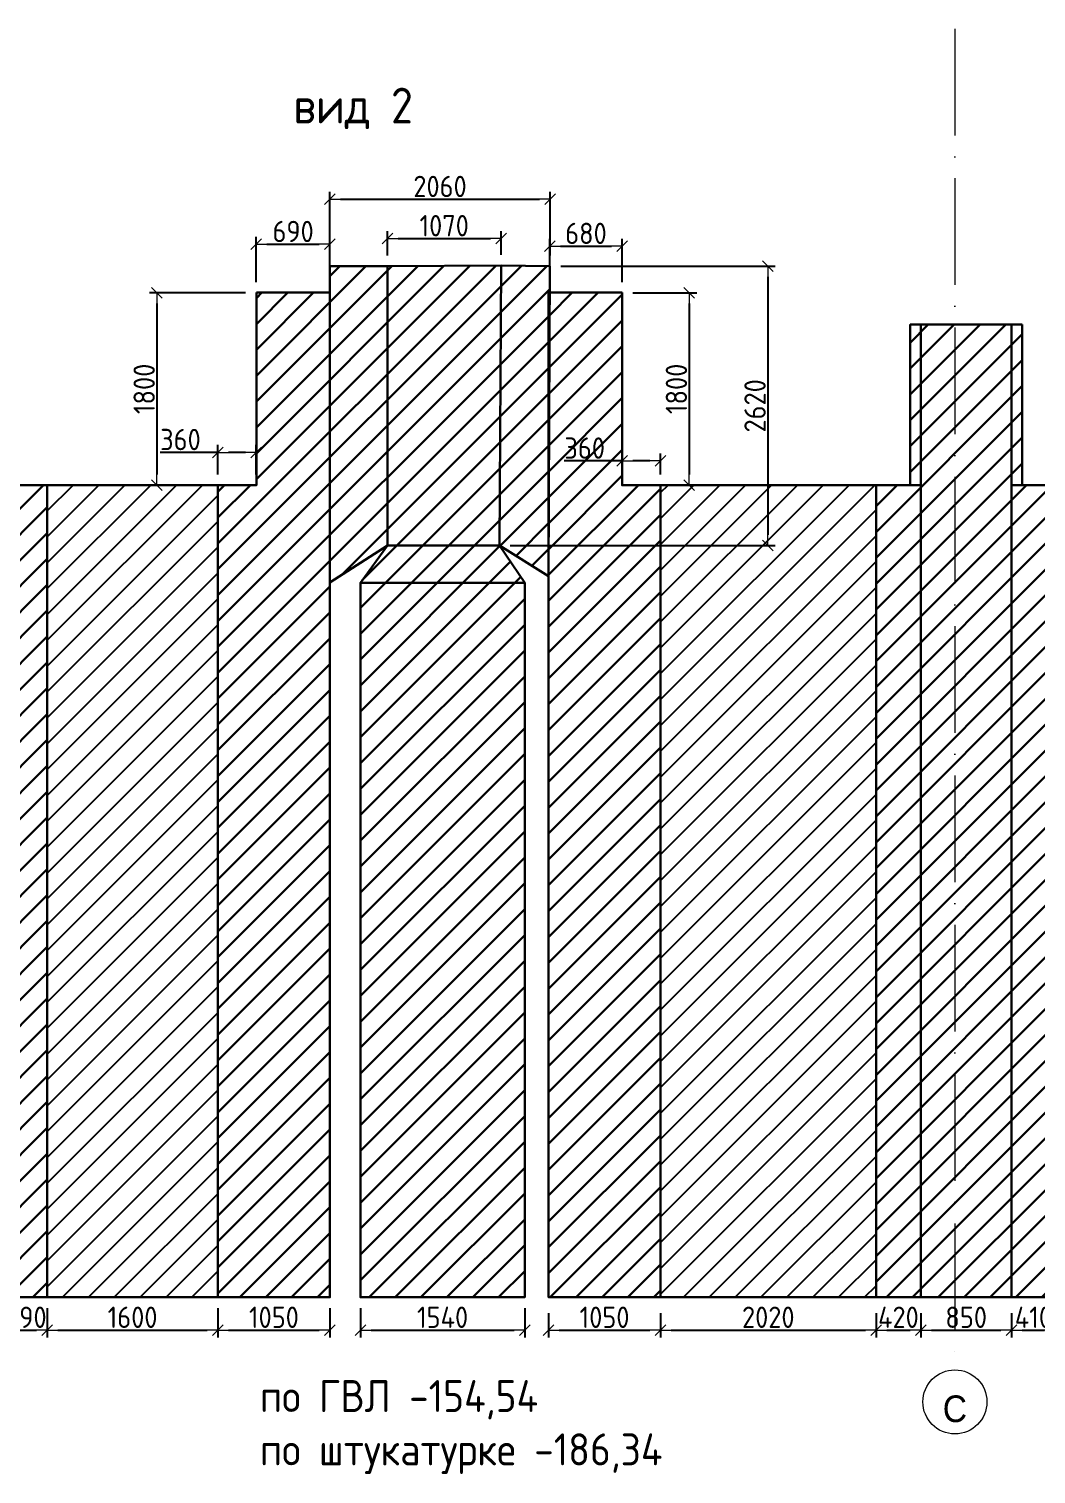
# Model space of a CAD drawing. Header units: millimetres. Extents: x 209 to 233005, y -171466 to 118936.
# Drawn here: x 96532 to 105973, y -2490 to 11060 of the extents above; entities that cross this region are included whole.
import ezdxf

# ---------------------------------------------------------------- set-up
doc = ezdxf.new("R2010")
doc.units = ezdxf.units.MM
doc.linetypes.add('50_200_ШТРИХ_1Т_ш5_п1_п1_', pattern=[1400, 1000, -200, 0, -200])
doc.layers.add('$AUDIT_BAD_LAYER1', color=7, linetype='Continuous')
doc.layers.add('ГВЛ', color=20, linetype='Continuous')
for name, color, linetype, lineweight, true_color in [('Оси-1', 7, 'Continuous', 20, 0xaaaaaa), ('Оси-2', 7, 'Continuous', 9, 0xaaaaaa), ('Оси-3', 7, '50_200_ШТРИХ_1Т_ш5_п1_п1_', 9, 0xaaaaaa)]:
    doc.layers.add(name, color=color, linetype=linetype, lineweight=lineweight, true_color=true_color)
for name, color, linetype, lineweight in [('Основные линии', 7, 'Continuous', 30), ('Пластиковые уголки', 1, 'Continuous', 30), ('Размеры', 7, 'Continuous', 15)]:
    doc.layers.add(name, color=color, linetype=linetype, lineweight=lineweight)
doc.styles.add('Arial', font='arial.ttf', dxfattribs={"width": 0.9, "height": 500})
doc.styles.add('СПДС', font='isocpeur.ttf', dxfattribs={"width": 0.9})
doc.dimstyles.new('Размера А3', dxfattribs={"dimtxt": 200, "dimasz": 100, "dimexe": 70, "dimexo": 100, "dimgap": 20, "dimtad": 1, "dimdec": 0, "dimrnd": 10, "dimzin": 0, "dimdsep": 46, "dimtxsty": 'СПДС', "dimblk": 'ARROWHEAD_6', "dimcen": 1, "dimclrd": 256, "dimclre": 256, "dimclrt": 256, "dimazin": 0, "dimtfac": 1, "dimtdec": 0, "dimtmove": 2, "dimatfit": 3, "dimfxl": 1, "dimtolj": 1, "dimtzin": 0, "dimarcsym": 0})

# ---------------------------------------------------------------- blocks, each defined once
blk = doc.blocks.new('ARROWHEAD_6')
at = {"color": 0, "linetype": 'Continuous'}
for p, q in [((0, 0), (-1, 0)), ((-0.5, -0.5), (0.5, 0.5))]:
    blk.add_line(p, q, dxfattribs=at)
blk = doc.blocks.new('*D45')
at = {"layer": 'Defpoints', "color": 0, "lineweight": 30, "transparency": 16777216}
for p in [(96310, -833), (96704, -833), (96704, -1140)]:
    blk.add_point(p, dxfattribs=at)
at = {"layer": 'Размеры', "lineweight": -2, "transparency": 16777216}
for p, q in [((96310, -933), (96310, -1210)), ((96704, -933), (96704, -1210)), ((96410, -1140), (96604, -1140))]:
    blk.add_line(p, q, dxfattribs=at)
at = {"layer": 'Размеры', "lineweight": -2, "transparency": 16777216, "xscale": 100, "yscale": 100, "zscale": 100, "rotation": 180}
blk.add_blockref('ARROWHEAD_6', (96310, -1140), dxfattribs=at)
at = {"layer": 'Размеры', "lineweight": -2, "transparency": 16777216, "xscale": 100, "yscale": 100, "zscale": 100}
blk.add_blockref('ARROWHEAD_6', (96704, -1140), dxfattribs=at)
at = {"layer": 'Размеры', "lineweight": 15, "transparency": 16777216, "insert": (96507, -1020), "char_height": 200, "attachment_point": 5, "style": 'СПДС'}
blk.add_mtext('\\A1;390', dxfattribs=at)
blk = doc.blocks.new('*D46')
at = {"layer": 'Defpoints', "color": 0, "lineweight": 30, "transparency": 16777216}
for p in [(96704, -833), (98304, -833), (98304, -1140)]:
    blk.add_point(p, dxfattribs=at)
at = {"layer": 'Размеры', "lineweight": -2, "transparency": 16777216}
for p, q in [((96704, -933), (96704, -1210)), ((98304, -933), (98304, -1210)), ((96804, -1140), (98204, -1140))]:
    blk.add_line(p, q, dxfattribs=at)
at = {"layer": 'Размеры', "lineweight": -2, "transparency": 16777216, "xscale": 100, "yscale": 100, "zscale": 100, "rotation": 180}
blk.add_blockref('ARROWHEAD_6', (96704, -1140), dxfattribs=at)
at = {"layer": 'Размеры', "lineweight": -2, "transparency": 16777216, "xscale": 100, "yscale": 100, "zscale": 100}
blk.add_blockref('ARROWHEAD_6', (98304, -1140), dxfattribs=at)
at = {"layer": 'Размеры', "lineweight": 15, "transparency": 16777216, "insert": (97504, -1020), "char_height": 200, "attachment_point": 5, "style": 'СПДС'}
blk.add_mtext('\\A1;1600', dxfattribs=at)
blk = doc.blocks.new('*D47')
at = {"layer": 'Defpoints', "color": 0, "lineweight": 30, "transparency": 16777216}
for p in [(98304, -833), (99354, -833), (99354, -1140)]:
    blk.add_point(p, dxfattribs=at)
at = {"layer": 'Размеры', "lineweight": -2, "transparency": 16777216}
for p, q in [((98304, -933), (98304, -1210)), ((99354, -933), (99354, -1210)), ((98404, -1140), (99254, -1140))]:
    blk.add_line(p, q, dxfattribs=at)
at = {"layer": 'Размеры', "lineweight": -2, "transparency": 16777216, "xscale": 100, "yscale": 100, "zscale": 100, "rotation": 180}
blk.add_blockref('ARROWHEAD_6', (98304, -1140), dxfattribs=at)
at = {"layer": 'Размеры', "lineweight": -2, "transparency": 16777216, "xscale": 100, "yscale": 100, "zscale": 100}
blk.add_blockref('ARROWHEAD_6', (99354, -1140), dxfattribs=at)
at = {"layer": 'Размеры', "lineweight": 15, "transparency": 16777216, "insert": (98829, -1020), "char_height": 200, "attachment_point": 5, "style": 'СПДС'}
blk.add_mtext('\\A1;1050', dxfattribs=at)
blk = doc.blocks.new('*D48')
at = {"layer": 'Defpoints', "color": 0, "lineweight": 30, "transparency": 16777216}
for p in [(99640, -833), (101180, -833), (101180, -1140)]:
    blk.add_point(p, dxfattribs=at)
at = {"layer": 'Размеры', "lineweight": -2, "transparency": 16777216}
for p, q in [((99640, -933), (99640, -1210)), ((101180, -933), (101180, -1210)), ((99740, -1140), (101080, -1140))]:
    blk.add_line(p, q, dxfattribs=at)
at = {"layer": 'Размеры', "lineweight": -2, "transparency": 16777216, "xscale": 100, "yscale": 100, "zscale": 100, "rotation": 180}
blk.add_blockref('ARROWHEAD_6', (99640, -1140), dxfattribs=at)
at = {"layer": 'Размеры', "lineweight": -2, "transparency": 16777216, "xscale": 100, "yscale": 100, "zscale": 100}
blk.add_blockref('ARROWHEAD_6', (101180, -1140), dxfattribs=at)
at = {"layer": 'Размеры', "lineweight": 15, "transparency": 16777216, "insert": (100410, -1020), "char_height": 200, "attachment_point": 5, "style": 'СПДС'}
blk.add_mtext('\\A1;1540', dxfattribs=at)
blk = doc.blocks.new('*D60')
at = {"layer": 'Defpoints', "color": 0, "lineweight": 30, "transparency": 16777216}
for p in [(105743, -880), (106153, -880), (106153, -1140)]:
    blk.add_point(p, dxfattribs=at)
at = {"layer": 'Размеры', "lineweight": -2, "transparency": 16777216}
for p, q in [((105743, -980), (105743, -1210)), ((106153, -980), (106153, -1210)), ((105843, -1140), (106053, -1140))]:
    blk.add_line(p, q, dxfattribs=at)
at = {"layer": 'Размеры', "lineweight": -2, "transparency": 16777216, "xscale": 100, "yscale": 100, "zscale": 100, "rotation": 180}
blk.add_blockref('ARROWHEAD_6', (105743, -1140), dxfattribs=at)
at = {"layer": 'Размеры', "lineweight": -2, "transparency": 16777216, "xscale": 100, "yscale": 100, "zscale": 100}
blk.add_blockref('ARROWHEAD_6', (106153, -1140), dxfattribs=at)
at = {"layer": 'Размеры', "lineweight": 15, "transparency": 16777216, "insert": (105948, -1020), "char_height": 200, "attachment_point": 5, "style": 'СПДС'}
blk.add_mtext('\\A1;410', dxfattribs=at)
blk = doc.blocks.new('*D61')
at = {"layer": 'Defpoints', "color": 0, "lineweight": 30, "transparency": 16777216}
for p in [(104893, -880), (105743, -880), (105743, -1140)]:
    blk.add_point(p, dxfattribs=at)
at = {"layer": 'Размеры', "lineweight": -2, "transparency": 16777216}
for p, q in [((104893, -980), (104893, -1210)), ((105743, -980), (105743, -1210)), ((104993, -1140), (105643, -1140))]:
    blk.add_line(p, q, dxfattribs=at)
at = {"layer": 'Размеры', "lineweight": -2, "transparency": 16777216, "xscale": 100, "yscale": 100, "zscale": 100, "rotation": 180}
blk.add_blockref('ARROWHEAD_6', (104893, -1140), dxfattribs=at)
at = {"layer": 'Размеры', "lineweight": -2, "transparency": 16777216, "xscale": 100, "yscale": 100, "zscale": 100}
blk.add_blockref('ARROWHEAD_6', (105743, -1140), dxfattribs=at)
at = {"layer": 'Размеры', "lineweight": 15, "transparency": 16777216, "insert": (105318, -1020), "char_height": 200, "attachment_point": 5, "style": 'СПДС'}
blk.add_mtext('\\A1;850', dxfattribs=at)
blk = doc.blocks.new('*D62')
at = {"layer": 'Defpoints', "color": 0, "lineweight": 30, "transparency": 16777216}
for p in [(104473, -880), (104893, -880), (104893, -1140)]:
    blk.add_point(p, dxfattribs=at)
at = {"layer": 'Размеры', "lineweight": -2, "transparency": 16777216}
for p, q in [((104473, -980), (104473, -1210)), ((104893, -980), (104893, -1210)), ((104573, -1140), (104793, -1140))]:
    blk.add_line(p, q, dxfattribs=at)
at = {"layer": 'Размеры', "lineweight": -2, "transparency": 16777216, "xscale": 100, "yscale": 100, "zscale": 100, "rotation": 180}
blk.add_blockref('ARROWHEAD_6', (104473, -1140), dxfattribs=at)
at = {"layer": 'Размеры', "lineweight": -2, "transparency": 16777216, "xscale": 100, "yscale": 100, "zscale": 100}
blk.add_blockref('ARROWHEAD_6', (104893, -1140), dxfattribs=at)
at = {"layer": 'Размеры', "lineweight": 15, "transparency": 16777216, "insert": (104683, -1020), "char_height": 200, "attachment_point": 5, "style": 'СПДС'}
blk.add_mtext('\\A1;420', dxfattribs=at)
blk = doc.blocks.new('*D63')
at = {"layer": 'Defpoints', "color": 0, "lineweight": 30, "transparency": 16777216}
for p in [(101403, -880), (102453, -880), (102453, -1140)]:
    blk.add_point(p, dxfattribs=at)
at = {"layer": 'Размеры', "lineweight": -2, "transparency": 16777216}
for p, q in [((101403, -980), (101403, -1210)), ((102453, -980), (102453, -1210)), ((101503, -1140), (102353, -1140))]:
    blk.add_line(p, q, dxfattribs=at)
at = {"layer": 'Размеры', "lineweight": -2, "transparency": 16777216, "xscale": 100, "yscale": 100, "zscale": 100, "rotation": 180}
blk.add_blockref('ARROWHEAD_6', (101403, -1140), dxfattribs=at)
at = {"layer": 'Размеры', "lineweight": -2, "transparency": 16777216, "xscale": 100, "yscale": 100, "zscale": 100}
blk.add_blockref('ARROWHEAD_6', (102453, -1140), dxfattribs=at)
at = {"layer": 'Размеры', "lineweight": 15, "transparency": 16777216, "insert": (101928, -1020), "char_height": 200, "attachment_point": 5, "style": 'СПДС'}
blk.add_mtext('\\A1;1050', dxfattribs=at)
blk = doc.blocks.new('*D64')
at = {"layer": 'Defpoints', "color": 0, "lineweight": 30, "transparency": 16777216}
for p in [(102453, -880), (104473, -880), (104473, -1140)]:
    blk.add_point(p, dxfattribs=at)
at = {"layer": 'Размеры', "lineweight": -2, "transparency": 16777216}
for p, q in [((102453, -980), (102453, -1210)), ((104473, -980), (104473, -1210)), ((102553, -1140), (104373, -1140))]:
    blk.add_line(p, q, dxfattribs=at)
at = {"layer": 'Размеры', "lineweight": -2, "transparency": 16777216, "xscale": 100, "yscale": 100, "zscale": 100, "rotation": 180}
blk.add_blockref('ARROWHEAD_6', (102453, -1140), dxfattribs=at)
at = {"layer": 'Размеры', "lineweight": -2, "transparency": 16777216, "xscale": 100, "yscale": 100, "zscale": 100}
blk.add_blockref('ARROWHEAD_6', (104473, -1140), dxfattribs=at)
at = {"layer": 'Размеры', "lineweight": 15, "transparency": 16777216, "insert": (103463, -1020), "char_height": 200, "attachment_point": 5, "style": 'СПДС'}
blk.add_mtext('\\A1;2020', dxfattribs=at)
blk = doc.blocks.new('*D66')
at = {"layer": 'Defpoints', "color": 0, "lineweight": 30, "transparency": 16777216}
for p in [(102093, 8587), (102093, 6782), (102722, 6782)]:
    blk.add_point(p, dxfattribs=at)
at = {"layer": 'Размеры', "lineweight": -2, "transparency": 16777216}
for p, q in [((102193, 8587), (102792, 8587)), ((102722, 8487), (102722, 6882)), ((102193, 6782), (102792, 6782))]:
    blk.add_line(p, q, dxfattribs=at)
at = {"layer": 'Размеры', "lineweight": -2, "transparency": 16777216, "xscale": 100, "yscale": 100, "zscale": 100}
for p, rotation in [((102722, 8587), 90), ((102722, 6782), 270)]:
    blk.add_blockref('ARROWHEAD_6', p, dxfattribs=dict(at, rotation=rotation))
at = {"layer": 'Размеры', "lineweight": 15, "transparency": 16777216, "insert": (102602, 7685), "char_height": 200, "attachment_point": 5, "rotation": 90, "style": 'СПДС'}
blk.add_mtext('\\A1;1800', dxfattribs=at)
blk = doc.blocks.new('*D67')
at = {"layer": 'Defpoints', "color": 0, "lineweight": 30, "transparency": 16777216}
for p in [(101417, 8835), (100945, 6217), (103459, 6217)]:
    blk.add_point(p, dxfattribs=at)
at = {"layer": 'Размеры', "lineweight": -2, "transparency": 16777216}
for p, q in [((101517, 8835), (103529, 8835)), ((103459, 8735), (103459, 6317)), ((101045, 6217), (103529, 6217))]:
    blk.add_line(p, q, dxfattribs=at)
at = {"layer": 'Размеры', "lineweight": -2, "transparency": 16777216, "xscale": 100, "yscale": 100, "zscale": 100}
for p, rotation in [((103459, 8835), 90), ((103459, 6217), 270)]:
    blk.add_blockref('ARROWHEAD_6', p, dxfattribs=dict(at, rotation=rotation))
at = {"layer": 'Размеры', "lineweight": 15, "transparency": 16777216, "insert": (103339, 7526), "char_height": 200, "attachment_point": 5, "rotation": 90, "style": 'СПДС'}
blk.add_mtext('\\A1;2620', dxfattribs=at)
blk = doc.blocks.new('*D68')
at = {"layer": 'Defpoints', "color": 0, "lineweight": 30, "transparency": 16777216}
for p in [(101417, 9463), (99354, 8835), (101417, 8835)]:
    blk.add_point(p, dxfattribs=at)
at = {"layer": 'Размеры', "lineweight": -2, "transparency": 16777216}
for p, q in [((99354, 8935), (99354, 9533)), ((101417, 8935), (101417, 9533)), ((99454, 9463), (101317, 9463))]:
    blk.add_line(p, q, dxfattribs=at)
at = {"layer": 'Размеры', "lineweight": -2, "transparency": 16777216, "xscale": 100, "yscale": 100, "zscale": 100, "rotation": 180}
blk.add_blockref('ARROWHEAD_6', (99354, 9463), dxfattribs=at)
at = {"layer": 'Размеры', "lineweight": -2, "transparency": 16777216, "xscale": 100, "yscale": 100, "zscale": 100}
blk.add_blockref('ARROWHEAD_6', (101417, 9463), dxfattribs=at)
at = {"layer": 'Размеры', "lineweight": 15, "transparency": 16777216, "insert": (100386, 9583), "char_height": 200, "attachment_point": 5, "style": 'СПДС'}
blk.add_mtext('\\A1;2060', dxfattribs=at)
blk = doc.blocks.new('*D69')
at = {"layer": 'Defpoints', "color": 0, "lineweight": 30, "transparency": 16777216}
for p in [(100958, 9095), (99893, 8835), (100958, 8841)]:
    blk.add_point(p, dxfattribs=at)
at = {"layer": 'Размеры', "lineweight": -2, "transparency": 16777216}
for p, q in [((99893, 8935), (99893, 9165)), ((99993, 9095), (100858, 9095)), ((100958, 8941), (100958, 9165))]:
    blk.add_line(p, q, dxfattribs=at)
at = {"layer": 'Размеры', "lineweight": -2, "transparency": 16777216, "xscale": 100, "yscale": 100, "zscale": 100, "rotation": 180}
blk.add_blockref('ARROWHEAD_6', (99893, 9095), dxfattribs=at)
at = {"layer": 'Размеры', "lineweight": -2, "transparency": 16777216, "xscale": 100, "yscale": 100, "zscale": 100}
blk.add_blockref('ARROWHEAD_6', (100958, 9095), dxfattribs=at)
at = {"layer": 'Размеры', "lineweight": 15, "transparency": 16777216, "insert": (100425, 9215), "char_height": 200, "attachment_point": 5, "style": 'СПДС'}
blk.add_mtext('\\A1;1070', dxfattribs=at)
blk = doc.blocks.new('*D70')
at = {"layer": 'Defpoints', "color": 0, "lineweight": 30, "transparency": 16777216}
for p in [(102093, 9023), (101415, 8587), (102093, 8587)]:
    blk.add_point(p, dxfattribs=at)
at = {"layer": 'Размеры', "lineweight": -2, "transparency": 16777216}
for p, q in [((101415, 8687), (101415, 9093)), ((102093, 8687), (102093, 9093)), ((101515, 9023), (101993, 9023))]:
    blk.add_line(p, q, dxfattribs=at)
at = {"layer": 'Размеры', "lineweight": -2, "transparency": 16777216, "xscale": 100, "yscale": 100, "zscale": 100, "rotation": 180}
blk.add_blockref('ARROWHEAD_6', (101415, 9023), dxfattribs=at)
at = {"layer": 'Размеры', "lineweight": -2, "transparency": 16777216, "xscale": 100, "yscale": 100, "zscale": 100}
blk.add_blockref('ARROWHEAD_6', (102093, 9023), dxfattribs=at)
at = {"layer": 'Размеры', "lineweight": 15, "transparency": 16777216, "insert": (101754, 9143), "char_height": 200, "attachment_point": 5, "style": 'СПДС'}
blk.add_mtext('\\A1;680', dxfattribs=at)
blk = doc.blocks.new('*D71')
at = {"layer": 'Defpoints', "color": 0, "lineweight": 30, "transparency": 16777216}
for p in [(99354, 9041), (98664, 8587), (99354, 8587)]:
    blk.add_point(p, dxfattribs=at)
at = {"layer": 'Размеры', "lineweight": -2, "transparency": 16777216}
for p, q in [((98664, 8687), (98664, 9111)), ((99354, 8687), (99354, 9111)), ((98764, 9041), (99254, 9041))]:
    blk.add_line(p, q, dxfattribs=at)
at = {"layer": 'Размеры', "lineweight": -2, "transparency": 16777216, "xscale": 100, "yscale": 100, "zscale": 100, "rotation": 180}
blk.add_blockref('ARROWHEAD_6', (98664, 9041), dxfattribs=at)
at = {"layer": 'Размеры', "lineweight": -2, "transparency": 16777216, "xscale": 100, "yscale": 100, "zscale": 100}
blk.add_blockref('ARROWHEAD_6', (99354, 9041), dxfattribs=at)
at = {"layer": 'Размеры', "lineweight": 15, "transparency": 16777216, "insert": (99009, 9161), "char_height": 200, "attachment_point": 5, "style": 'СПДС'}
blk.add_mtext('\\A1;690', dxfattribs=at)
blk = doc.blocks.new('*D72')
at = {"layer": 'Defpoints', "color": 0, "lineweight": 30, "transparency": 16777216}
for p in [(98664, 8587), (97733, 6782), (98664, 6782)]:
    blk.add_point(p, dxfattribs=at)
at = {"layer": 'Размеры', "lineweight": -2, "transparency": 16777216}
for p, q in [((98564, 8587), (97663, 8587)), ((97733, 8487), (97733, 6882)), ((98564, 6782), (97663, 6782))]:
    blk.add_line(p, q, dxfattribs=at)
at = {"layer": 'Размеры', "lineweight": -2, "transparency": 16777216, "xscale": 100, "yscale": 100, "zscale": 100}
for p, rotation in [((97733, 8587), 90), ((97733, 6782), 270)]:
    blk.add_blockref('ARROWHEAD_6', p, dxfattribs=dict(at, rotation=rotation))
at = {"layer": 'Размеры', "lineweight": 15, "transparency": 16777216, "insert": (97613, 7685), "char_height": 200, "attachment_point": 5, "rotation": 90, "style": 'СПДС'}
blk.add_mtext('\\A1;1800', dxfattribs=at)
blk = doc.blocks.new('*D73')
at = {"layer": 'Defpoints', "color": 0, "lineweight": 30, "transparency": 16777216}
for p in [(98664, 7090), (98304, 6782), (98664, 6782)]:
    blk.add_point(p, dxfattribs=at)
at = {"layer": 'Размеры', "lineweight": -2, "transparency": 16777216}
for p, q in [((98304, 7090), (97762, 7090)), ((98304, 6882), (98304, 7160)), ((98564, 7090), (98404, 7090)), ((98664, 6882), (98664, 7160))]:
    blk.add_line(p, q, dxfattribs=at)
at = {"layer": 'Размеры', "lineweight": -2, "transparency": 16777216, "xscale": 100, "yscale": 100, "zscale": 100, "rotation": 180}
blk.add_blockref('ARROWHEAD_6', (98304, 7090), dxfattribs=at)
at = {"layer": 'Размеры', "lineweight": -2, "transparency": 16777216, "xscale": 100, "yscale": 100, "zscale": 100}
blk.add_blockref('ARROWHEAD_6', (98664, 7090), dxfattribs=at)
at = {"layer": 'Размеры', "lineweight": 15, "transparency": 16777216, "insert": (97953, 7210), "char_height": 200, "attachment_point": 5, "style": 'СПДС'}
blk.add_mtext('\\A1;360', dxfattribs=at)
blk = doc.blocks.new('*D74')
at = {"layer": 'Defpoints', "color": 0, "lineweight": 30, "transparency": 16777216}
for p in [(102093, 7010), (102093, 6782), (102453, 6782)]:
    blk.add_point(p, dxfattribs=at)
at = {"layer": 'Размеры', "lineweight": -2, "transparency": 16777216}
for p, q in [((102093, 6882), (102093, 7080)), ((102453, 6882), (102453, 7080)), ((102093, 7010), (101551, 7010)), ((102353, 7010), (102193, 7010))]:
    blk.add_line(p, q, dxfattribs=at)
at = {"layer": 'Размеры', "lineweight": -2, "transparency": 16777216, "xscale": 100, "yscale": 100, "zscale": 100, "rotation": 180}
blk.add_blockref('ARROWHEAD_6', (102093, 7010), dxfattribs=at)
at = {"layer": 'Размеры', "lineweight": -2, "transparency": 16777216, "xscale": 100, "yscale": 100, "zscale": 100}
blk.add_blockref('ARROWHEAD_6', (102453, 7010), dxfattribs=at)
at = {"layer": 'Размеры', "lineweight": 15, "transparency": 16777216, "insert": (101742, 7130), "char_height": 200, "attachment_point": 5, "style": 'СПДС'}
blk.add_mtext('\\A1;360', dxfattribs=at)
blk = doc.blocks.new('Ось сетки - Круг_Ø6_00__ISO-2_5_0_9K_-17386508-АИ_План этажа Радиаторы_2')
at = {"layer": 'Оси-1'}
blk.add_circle((0, 0), 3, dxfattribs=at)

msp = doc.modelspace()

# ---------------------------------------------------------------- hatches: boundary and pattern name
at = {"layer": '$AUDIT_BAD_LAYER1', "transparency": 33554559}
h = msp.add_hatch(dxfattribs=at)
h.set_pattern_fill('ANSI31', color=3, scale=54)
h.set_pattern_definition([(45, (89816.5, -832.78), (-121.23346, 121.23346), [])])
h.paths.add_polyline_path([(119743.3, -832.8), (119743.3, 6782.2), (125073.3, 6782.2), (125073.3, -832.8)])
h.paths.add_polyline_path([(89816.5, -832.8), (89816.5, 6782.2), (95066.5, 6782.2), (95066.5, -832.8)])
h.paths.add_polyline_path([(106153.3, -832.8), (106153.3, 6782.2), (111303.3, 6782.2), (111303.3, -832.8)])
h.paths.add_polyline_path([(112953.3, -832.8), (112953.3, 6782.2), (118073.3, 6782.2), (118073.3, -832.8)])
h.paths.add_polyline_path([(102453.3, -832.8), (102453.3, 6782.2), (104473.3, 6782.2), (104473.3, -832.8)])
h.paths.add_polyline_path([(96704.5, -832.8), (96704.5, 6782.2), (98304.5, 6782.2), (98304.5, -832.8), (96810.5, -832.8)])
at = {"layer": 'ГВЛ', "lineweight": 30, "transparency": 33554559}
h = msp.add_hatch(dxfattribs=at)
h.set_pattern_fill('ANSI31', color=5, scale=54)
h.set_pattern_definition([(45, (87356.5, -832.78), (-121.23346, 121.23346), [])])
h.paths.add_polyline_path([(87356.5, 2932.2), (87356.5, 7292.2), (87746.5, 7292.2), (87746.5, 9262.2), (89416.5, 9262.2), (89416.5, 2932.2)])
h.paths.add_polyline_path([(99639.7, -832.8), (99639.7, 5867.2), (101179.7, 5867.2), (101179.7, -832.8)])
h.paths.add_polyline_path([(101403.3, 5929), (101415.4, 8587.2), (102093.3, 8587.2), (102093.3, 6782.2), (102453.3, 6782.2), (102453.3, -832.8), (101403.3, -832.8)])
h.paths.add_polyline_path([(98304.5, -832.8), (98304.5, 6782.2), (98664.5, 6782.2), (98664.5, 8587.2), (99354.5, 8587.2), (99354.5, 5868.4), (99354.5, -832.8)])
h.paths.add_polyline_path([(118453.3, -832.8), (118453.3, 8287.2), (119353.3, 8287.2), (119353.3, -832.8)])
h.paths.add_polyline_path([(119743.3, 7142.2), (119743.3, 8647.2), (125073.3, 8647.2), (125073.3, 7142.2)])
h.paths.add_polyline_path([(89816.5, 7142.2), (89816.5, 8647.2), (95066.5, 8647.2), (95066.5, 7142.2)])
h.paths.add_polyline_path([(111713.3, -832.8), (111713.3, 8287.2), (112563.3, 8287.2), (112563.3, -832.8)])
h.paths.add_polyline_path([(106153.3, 7142.2), (106153.3, 8647.2), (111303.3, 8647.2), (111303.3, 7142.2)])
h.paths.add_polyline_path([(95460.5, -832.8), (95460.5, 8287.2), (96310.5, 8287.2), (96310.5, -832.8)])
h.paths.add_polyline_path([(112953.3, 7142.2), (112953.3, 8647.2), (118073.3, 8647.2), (118073.3, 7142.2)])
h.paths.add_polyline_path([(105212.2, -832.8), (105212.2, 8287.2), (105743.3, 8287.2), (105743.3, -832.8)])
h.paths.add_polyline_path([(104473.3, -832.8), (104473.3, 6782.2), (104893.3, 6782.2), (104893.3, -832.8)])
h.paths.add_polyline_path([(105743.3, -832.8), (105743.3, 6782.2), (106153.3, 6782.2), (106153.3, -832.8)])
h.paths.add_polyline_path([(111303.3, -832.8), (111303.3, 6782.2), (111713.3, 6782.2), (111713.3, -832.8)])
h.paths.add_polyline_path([(125073.3, -832.8), (125073.3, 6782.2), (125473.3, 6782.2), (125473.3, -832.8)])
h.paths.add_polyline_path([(89416.5, 6782.2), (89816.5, 6782.2), (89816.5, -832.8), (89416.5, -832.8), (89416.5, 1647.2)])
h.paths.add_polyline_path([(96310.5, -832.8), (96310.5, 6782.2), (96704.5, 6782.2), (96704.5, -832.8)])
h.paths.add_polyline_path([(95066.5, -832.8), (95066.5, 6782.2), (95460.5, 6782.2), (95460.5, -832.8)])
h.paths.add_polyline_path([(112563.3, -832.8), (112563.3, 6782.2), (112953.3, 6782.2), (112953.3, -832.8)])
h.paths.add_polyline_path([(119353.3, -832.8), (119353.3, 6782.2), (119743.3, 6782.2), (119743.3, -832.8)])
h.paths.add_polyline_path([(104893.3, -832.8), (104893.3, 8287.2), (105212.2, 8287.2), (105212.2, -832.8)])
h.paths.add_polyline_path([(118073.3, -832.8), (118073.3, 6782.2), (118453.3, 6782.2), (118453.3, -832.8)])
h.paths.add_polyline_path([(99892.5, 6217.2), (99892.5, 8834.5), (100957.8, 8840.6), (100944.8, 6217.2)])
h.paths.add_polyline_path([(125473.3, -832.8), (125473.3, 6782.2), (125773.3, 6782.2), (125773.3, -832.8)])
h.paths.add_polyline_path([(119743.3, 6782.2), (119743.3, 7142.2), (125073.3, 7142.2), (125073.3, 6782.2)])
h.paths.add_polyline_path([(89816.5, 6782.2), (89816.5, 7142.2), (95066.5, 7142.2), (95066.5, 6782.2)])
h.paths.add_polyline_path([(106153.3, 6782.2), (106153.3, 7142.2), (111303.3, 7142.2), (111303.3, 6782.2)])
h.paths.add_polyline_path([(87356.5, 2032.2), (87356.5, 2932.2), (89416.5, 2932.2), (89416.5, 2032.2)])
h.paths.add_polyline_path([(112953.3, 6782.2), (112953.3, 7142.2), (118073.3, 7142.2), (118073.3, 6782.2)])
h.paths.add_polyline_path([(99354.5, 5868.4), (99354.5, 8834.5), (99892.7, 8834.5), (99892.5, 8834.5), (99892.5, 6217.2)])
h.paths.add_polyline_path([(100944.8, 6217.2), (100957.8, 8840.6), (101416.5, 8834.5), (101415.4, 8587.2), (101403.3, 8587.2), (101403.3, 5929)])
h.paths.add_polyline_path([(89106.5, -832.8), (89106.5, 1647.2), (89416.5, 1647.2), (89416.5, -832.8)])
h.paths.add_polyline_path([(87666.5, 1647.2), (87666.5, 2032.2), (89416.5, 2032.2), (89416.5, 1647.2)])
h.paths.add_polyline_path([(99639.7, 5867.2), (99892.5, 6217.2), (100944.8, 6217.2), (101179.7, 5867.2)])
h.paths.add_polyline_path([(95360.5, 6782.2), (95360.5, 8287.2), (95460.5, 8287.2), (95460.5, 6782.2)])
h.paths.add_polyline_path([(119353.3, 6782.2), (119353.3, 8287.2), (119453.3, 8287.2), (119453.3, 6782.2)])
h.paths.add_polyline_path([(118353.3, 6782.2), (118353.3, 8287.2), (118453.3, 8287.2), (118453.3, 6782.2)])
h.paths.add_polyline_path([(112563.3, 6782.2), (112563.3, 8287.2), (112663.3, 8287.2), (112663.3, 6782.2)])
h.paths.add_polyline_path([(111613.3, 6782.2), (111613.3, 8287.2), (111713.3, 8287.2), (111713.3, 6782.2)])
h.paths.add_polyline_path([(104793.3, 6782.2), (104793.3, 8287.2), (104893.3, 8287.2), (104893.3, 6782.2)])
h.paths.add_polyline_path([(96310.5, 6782.2), (96310.5, 8287.2), (96410.5, 8287.2), (96410.5, 6782.2)])
h.paths.add_polyline_path([(105743.3, 6782.2), (105743.3, 8287.2), (105843.3, 8287.2), (105843.3, 6782.2)])

# ---------------------------------------------------------------- linework, layer by layer
at = {"layer": 'Оси-3'}
msp.add_line((105212.2, 11060.3), (105212.2, -1516.5), dxfattribs=at)
at = {"layer": 'Основные линии'}
for p, q in [((96310.5, -832.8), (96810.5, -832.8)), ((96704.5, -832.8), (98304.5, -832.8)), ((102453.3, -832.8), (104473.3, -832.8)), ((104473.3, -832.8), (104893.3, -832.8)), ((104893.3, -832.8), (105743.3, -832.8)), ((105743.3, -832.8), (106153.3, -832.8))]:
    msp.add_line(p, q, dxfattribs=at)
for points in [[(99892.5, 6217.2), (99354.5, 5868.4), (99354.5, 8834.5), (99892.7, 8834.5)], [(100944.8, 6217.2), (101403.3, 5929), (101416.5, 8834.5), (100957.8, 8840.6)], [(98304.5, 6782.2), (98304.5, -832.8), (99354.5, -832.8), (99354.5, 8587.2), (98664.5, 8587.2)], [(98304.5, 6782.2), (98664.5, 6782.2), (98664.5, 8587.2)], [(102093.3, 8587.2), (101403.3, 8587.2), (101403.3, -832.8), (102453.3, -832.8), (102453.3, 6782.2)], [(102453.3, 6782.2), (102093.3, 6782.2), (102093.3, 8588.8)], [(99639.7, 5867.2), (99639.7, -832.8), (101179.7, -832.8), (101179.7, 5867.2)]]:
    msp.add_lwpolyline(points, dxfattribs=at)
for points in [[(99892.5, 6217.2), (100944.8, 6217.2), (100957.8, 8840.6), (99892.5, 8834.5)], [(104893.3, 8287.2), (104793.3, 8287.2), (104793.3, 6782.2), (104893.3, 6782.2)], [(104893.3, -832.8), (105743.3, -832.8), (105743.3, 8287.2), (104893.3, 8287.2)], [(105843.3, 8287.2), (105743.3, 8287.2), (105743.3, 6782.2), (105843.3, 6782.2)], [(96310.5, 6782.2), (96704.5, 6782.2), (96704.5, -832.8), (96310.5, -832.8)], [(96704.5, 6782.2), (98304.5, 6782.2), (98304.5, -832.8), (96704.5, -832.8)], [(102453.3, -832.8), (104893.3, -832.8), (104893.3, 6782.2), (102453.3, 6782.2)], [(104473.3, -832.8), (104893.3, -832.8), (104893.3, 6782.2), (104473.3, 6782.2)], [(105743.3, 6782.2), (106153.3, 6782.2), (106153.3, -832.8), (105743.3, -832.8)], [(99639.7, 5867.2), (101179.7, 5867.2), (100944.8, 6217.2), (99892.5, 6217.2)], [(99639.7, -832.8), (101179.7, -832.8), (101179.7, 5867.2), (99639.7, 5867.2)]]:
    msp.add_lwpolyline(points, close=True, dxfattribs=at)
at = {"layer": 'Пластиковые уголки', "color": 1}
for points in [[(104893.3, -832.8), (104893.3, 8287.2)], [(105743.3, -832.8), (105743.3, 8287.2)]]:
    msp.add_lwpolyline(points, dxfattribs=at)
at = {"layer": 'Пластиковые уголки'}
for points in [[(99639.7, 5867.2), (99639.7, 3216.9)], [(101179.7, 5867.2), (101179.7, 3216.9)]]:
    msp.add_lwpolyline(points, dxfattribs=at)

# ---------------------------------------------------------------- block references
at = {"layer": 'Оси-1', "xscale": 100, "yscale": 100, "zscale": 100, "rotation": 179.9999999999998}
msp.add_blockref('Ось сетки - Круг_Ø6_00__ISO-2_5_0_9K_-17386508-АИ_План этажа Радиаторы_2', (105212.2, -1813.2), dxfattribs=at)

# ---------------------------------------------------------------- texts
at = {"layer": 'Оси-2', "insert": (105212, -1879.6), "char_height": 250, "width": 428.4, "attachment_point": 5, "line_spacing_factor": 0.936439, "style": 'Arial'}
msp.add_mtext('\\pxqc,t4.572,9.144,13.716,18.288,22.86,27.432,32.004,36.576,41.148,45.72,50.292,54.864,59.436,64.008,68.58,73.152,77.724,82.296,86.868,91.44,96.012,100.584,105.156,109.728,114.3,118.872,123.444,128.016,132.588,137.16,141.732,146.304;С', dxfattribs=at)
at = {"layer": 'Основные линии', "insert": (99010.7, 10509.2), "char_height": 335.67, "attachment_point": 1, "style": 'СПДС'}
msp.add_mtext_dynamic_manual_height_columns('вид 2', width=59136.488, gutter_width=1678.4, heights=[0], dxfattribs=at)
at = {"layer": 'Основные линии', "color": 0, "insert": (98697.3, -1608.6), "char_height": 300, "attachment_point": 1, "style": 'СПДС'}
msp.add_mtext_dynamic_manual_height_columns('по ГВЛ -154,54^Jпо штукатурке -186,34', width=5225.369, gutter_width=12.5, heights=[0], dxfattribs=at)

# ---------------------------------------------------------------- dimensions: what is measured, and where the dimension line sits
at = {"layer": 'Размеры', "lineweight": 15}
for base, p1, p2, picture, middle in [((101416.5, 9463.4), (99354.5, 8834.5), (101416.5, 8834.5), '*D68', (100385.5, 9583.4)), ((99354.5, 9041.3), (98664.5, 8587.2), (99354.5, 8587.2), '*D71', (99009.5, 9161.3)), ((100957.8, 9095.3), (99892.5, 8834.5), (100957.8, 8840.6), '*D69', (100425.2, 9215.3)), ((102093.3, 9023.4), (101415.4, 8587.2), (102093.3, 8587.2), '*D70', (101754.4, 9143.4)), ((96704.5, -1140.3), (96310.5, -832.8), (96704.5, -832.8), '*D45', (96507.5, -1020.3)), ((98304.5, -1140.3), (96704.5, -832.8), (98304.5, -832.8), '*D46', (97504.5, -1020.3)), ((99354.5, -1140.3), (98304.5, -832.8), (99354.5, -832.8), '*D47', (98829.5, -1020.3)), ((101179.7, -1140.3), (99639.7, -832.8), (101179.7, -832.8), '*D48', (100409.7, -1020.3)), ((102453.3, -1140.3), (101403.3, -880.3), (102453.3, -880.3), '*D63', (101928.3, -1020.3)), ((104473.3, -1140.3), (102453.3, -880.3), (104473.3, -880.3), '*D64', (103463.3, -1020.3)), ((104893.3, -1140.3), (104473.3, -880.3), (104893.3, -880.3), '*D62', (104683.3, -1020.3)), ((105743.3, -1140.3), (104893.3, -880.3), (105743.3, -880.3), '*D61', (105318.3, -1020.3)), ((106153.3, -1140.3), (105743.3, -880.3), (106153.3, -880.3), '*D60', (105948.3, -1020.3))]:
    dim = msp.add_linear_dim(base=base, p1=p1, p2=p2, dimstyle='Размера А3', dxfattribs=at)
    dim.commit()
    dim.dimension.update_dxf_attribs({"geometry": picture, "text_midpoint": middle})
for base, p1, p2, picture, middle in [((103458.8, 6217.2), (101416.5, 8834.5), (100944.8, 6217.2), '*D67', (103338.8, 7525.9)), ((97732.6, 6782.2), (98664.5, 8587.2), (98664.5, 6782.2), '*D72', (97612.6, 7684.7)), ((102722.2, 6782.2), (102093.3, 8587.2), (102093.3, 6782.2), '*D66', (102602.2, 7684.7))]:
    dim = msp.add_linear_dim(base=base, p1=p1, p2=p2, angle=90, dimstyle='Размера А3', dxfattribs=at)
    dim.commit()
    dim.dimension.update_dxf_attribs({"geometry": picture, "text_midpoint": middle})
for base, p1, p2, picture, middle in [((98664.5, 7090.3), (98304.5, 6782.2), (98664.5, 6782.2), '*D73', (97953.1, 7090.3)), ((102093.3, 7010.5), (102453.3, 6782.2), (102093.3, 6782.2), '*D74', (101741.9, 7010.5))]:
    dim = msp.add_linear_dim(base=base, p1=p1, p2=p2, dimstyle='Размера А3', override={"dimtmove": 0}, dxfattribs=at)
    dim.commit()
    dim.dimension.update_dxf_attribs({"geometry": picture, "text_midpoint": middle, "dimtype": 160})

doc.saveas('drawing.dxf')
